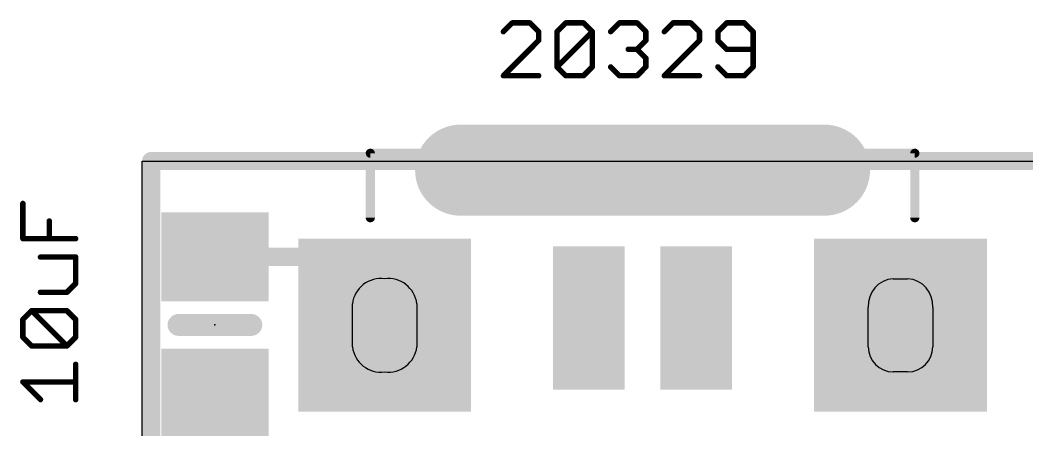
# Model space of a CAD drawing. Extents: x -1.7 to 22.2, y -4.7 to 22.
# Drawn here: x -1.7 to 12.35, y 16.32 to 22.03 of the extents above; entities that cross this region are included whole.
import ezdxf

# ---------------------------------------------------------------- set-up
doc = ezdxf.new("R2010")
doc.units = 0
for name, color, linetype in [('1', 12, 'CONTINUOUS'), ('17', 110, 'CONTINUOUS'), ('20', 4, 'CONTINUOUS'), ('21', 40, 'CONTINUOUS'), ('23', 53, 'CONTINUOUS'), ('27', 253, 'CONTINUOUS')]:
    doc.layers.add(name, color=color, linetype=linetype)

# ---------------------------------------------------------------- blocks, each defined once
blk = doc.blocks.new('RECT')
blk.add_solid([(-0.5, -0.5), (0.5, -0.5), (-0.5, 0.5), (0.5, 0.5)])
blk = doc.blocks.new('SQUAREP')
blk.add_solid([(-0.5, -0.5), (0.5, -0.5), (-0.5, 0.5), (0.5, 0.5)])

msp = doc.modelspace()

# ---------------------------------------------------------------- linework, layer by layer
at = {"layer": '1', "const_width": 0.254}
for points in [[(0.127, 20.066), (0.127, 8.382)], [(20.066, 20.066), (0.127, 20.066)], [(1.016, 18.73), (2.43, 18.73)], [(2.43, 18.73), (3.385, 17.775)], [(1.016, 16.83), (1.016, 15.24)]]:
    msp.add_lwpolyline(points, dxfattribs=at)
at = {"layer": '1', "const_width": 0.127}
for points in [[(0.1905, 20.066, 1), (0.0635, 20.066)], [(0.127, 20.1295, 1), (0.127, 20.0025)], [(1.016, 18.7935, 1), (1.016, 18.6665)], [(2.4749, 18.7749, 1), (2.3851, 18.6851)], [(2.43, 18.6665, 1), (2.43, 18.7935)], [(3.3401, 17.7301, 1), (3.4299, 17.8199)], [(1.0795, 16.83, 1), (0.9525, 16.83)]]:
    msp.add_lwpolyline(points, format="xyb", dxfattribs=at)
at = {"layer": '20'}
for p, q in [((0, 20.066), (17.1958, 20.066)), ((0, 0), (0, 20.066)), ((10.485, 18.425), (10.685, 18.425)), ((2.935, 17.475), (2.935, 18.075)), ((3.835, 18.075), (3.835, 17.475)), ((10.135, 17.475), (10.135, 18.025)), ((11.035, 18.025), (11.035, 17.475)), ((10.685, 17.125), (10.485, 17.125))]:
    msp.add_line(p, q, dxfattribs=at)
at = {"layer": '20', "const_width": 1.27}
msp.add_lwpolyline([(4.445, 19.939), (9.525, 19.939)], dxfattribs=at)
at = {"layer": '20', "const_width": 0.635}
for points in [[(4.445, 20.2565, 1), (4.445, 19.6215)], [(9.525, 19.6215, 1), (9.525, 20.2565)]]:
    msp.add_lwpolyline(points, format="xyb", dxfattribs=at)
at = {"layer": '20'}
for centre, radius, start, end in [((3.335, 18.025), 0.4031, 82.875, 172.875), ((3.435, 18.025), 0.4031, 7.125, 97.125), ((10.51, 18.05), 0.3758, 93.8141, 183.8141), ((10.66, 18.05), 0.3758, 356.1859, 86.1859), ((3.335, 17.525), 0.4031, 187.125, 277.125), ((3.435, 17.525), 0.4031, 262.875, 352.875), ((10.485, 17.475), 0.35, 180, 270), ((10.685, 17.475), 0.35, 270, 0)]:
    msp.add_arc(centre, radius, start, end, dxfattribs=at)
at = {"layer": '21'}
for points, const_width in [([(3.2168, 20.175, 1), (3.1532, 20.175)], 0.0635), ([(3.185, 20.2067, 1), (3.185, 20.1433)], 0.0635), ([(10.8168, 20.175, 1), (10.7532, 20.175)], 0.0635), ([(10.785, 20.1433, 1), (10.785, 20.2067)], 0.0635), ([(3.1532, 19.275, 1), (3.2168, 19.275)], 0.0635), ([(10.7532, 19.275, 1), (10.8168, 19.275)], 0.0635), ([(0.508, 17.8562, 1), (0.508, 17.7038)], 0.1524), ([(1.524, 17.7038, 1), (1.524, 17.8562)], 0.1524)]:
    msp.add_lwpolyline(points, format="xyb", dxfattribs=dict(at, const_width=const_width))
for points, const_width in [([(10.785, 20.175), (3.185, 20.175)], 0.127), ([(3.185, 20.175), (3.185, 19.275)], 0.127), ([(10.785, 19.275), (10.785, 20.175)], 0.127), ([(0.508, 17.78), (1.524, 17.78)], 0.3048)]:
    msp.add_lwpolyline(points, dxfattribs=dict(at, const_width=const_width))
at = {"layer": '23'}
msp.add_point((1.016, 17.78), dxfattribs=at)
at = {"layer": '27', "const_width": 0.0762}
for points in [[(5.1659, 21.9935), (5.043, 21.8707)], [(5.4116, 21.9935), (5.1659, 21.9935)], [(5.5345, 21.8707), (5.4116, 21.9935)], [(5.7914, 21.8707), (5.9143, 21.9935)], [(5.9143, 21.9935), (6.1601, 21.9935)], [(6.1601, 21.9935), (6.2829, 21.8707)], [(6.5399, 21.8707), (6.6627, 21.9935)], [(6.6627, 21.9935), (6.9085, 21.9935)], [(6.9085, 21.9935), (7.0313, 21.8707)], [(7.4111, 21.9935), (7.2883, 21.8707)], [(7.6569, 21.9935), (7.4111, 21.9935)], [(7.7798, 21.8707), (7.6569, 21.9935)], [(8.1596, 21.9935), (8.0367, 21.8707)], [(8.4053, 21.9935), (8.1596, 21.9935)], [(8.5282, 21.8707), (8.4053, 21.9935)], [(5.043, 21.2563), (5.5345, 21.7478)], [(5.5345, 21.7478), (5.5345, 21.8707)], [(5.7914, 21.3792), (5.7914, 21.8707)], [(5.7914, 21.3792), (6.2829, 21.8707)], [(6.2829, 21.8707), (6.2829, 21.3792)], [(7.0313, 21.7478), (6.9085, 21.6249)], [(7.0313, 21.8707), (7.0313, 21.7478)], [(7.2883, 21.2563), (7.7798, 21.7478)], [(7.7798, 21.7478), (7.7798, 21.8707)], [(8.0367, 21.8707), (8.0367, 21.7478)], [(8.0367, 21.7478), (8.1596, 21.6249)], [(8.5282, 21.3792), (8.5282, 21.8707)], [(6.9085, 21.6249), (6.7856, 21.6249)], [(6.9085, 21.6249), (7.0313, 21.502)], [(8.1596, 21.6249), (8.5282, 21.6249)], [(7.0313, 21.502), (7.0313, 21.3792)], [(5.9143, 21.2563), (5.7914, 21.3792)], [(6.2829, 21.3792), (6.1601, 21.2563)], [(6.6627, 21.2563), (6.5399, 21.3792)], [(7.0313, 21.3792), (6.9085, 21.2563)], [(8.0367, 21.3792), (8.1596, 21.2563)], [(8.4053, 21.2563), (8.5282, 21.3792)], [(5.5345, 21.2563), (5.043, 21.2563)], [(6.1601, 21.2563), (5.9143, 21.2563)], [(6.9085, 21.2563), (6.6627, 21.2563)], [(7.7798, 21.2563), (7.2883, 21.2563)], [(8.1596, 21.2563), (8.4053, 21.2563)], [(-1.6643, 18.9838), (-1.6643, 19.4753)], [(-1.2957, 18.9838), (-1.2957, 19.2296)], [(-0.9271, 18.9838), (-1.6643, 18.9838)], [(-0.9271, 18.7269), (-1.4186, 18.7269)], [(-0.9271, 18.3583), (-0.9271, 18.7269)], [(-1.4186, 18.2354), (-1.05, 18.2354)], [(-1.05, 18.2354), (-0.9271, 18.3583)], [(-1.6643, 17.8556), (-1.5415, 17.9785)], [(-1.5415, 17.9785), (-1.05, 17.9785)], [(-1.05, 17.487), (-1.5415, 17.9785)], [(-1.05, 17.9785), (-0.9271, 17.8556)], [(-1.6643, 17.6099), (-1.6643, 17.8556)], [(-0.9271, 17.8556), (-0.9271, 17.6099)], [(-1.5415, 17.487), (-1.6643, 17.6099)], [(-0.9271, 17.6099), (-1.05, 17.487)], [(-1.05, 17.487), (-1.5415, 17.487)], [(-0.9271, 16.7386), (-0.9271, 17.2301)], [(-1.4186, 16.7386), (-1.6643, 16.9843)], [(-1.6643, 16.9843), (-0.9271, 16.9843)]]:
    msp.add_lwpolyline(points, dxfattribs=at)
at = {"layer": '27', "const_width": 0.0381}
for points in [[(5.1659, 22.0126, 1), (5.1659, 21.9745)], [(5.1794, 21.9801, 1), (5.1524, 22.007)], [(5.4251, 22.007, 1), (5.3982, 21.9801)], [(5.4116, 21.9745, 1), (5.4116, 22.0126)], [(5.9143, 22.0126, 1), (5.9143, 21.9745)], [(5.9278, 21.9801, 1), (5.9008, 22.007)], [(6.1735, 22.007, 1), (6.1466, 21.9801)], [(6.1601, 21.9745, 1), (6.1601, 22.0126)], [(6.6627, 22.0126, 1), (6.6627, 21.9745)], [(6.6762, 21.9801, 1), (6.6493, 22.007)], [(6.9219, 22.007, 1), (6.895, 21.9801)], [(6.9085, 21.9745, 1), (6.9085, 22.0126)], [(7.4111, 22.0126, 1), (7.4111, 21.9745)], [(7.4246, 21.9801, 1), (7.3977, 22.007)], [(7.6704, 22.007, 1), (7.6434, 21.9801)], [(7.6569, 21.9745, 1), (7.6569, 22.0126)], [(8.1596, 22.0126, 1), (8.1596, 21.9745)], [(8.173, 21.9801, 1), (8.1461, 22.007)], [(8.4188, 22.007, 1), (8.3918, 21.9801)], [(8.4053, 21.9745, 1), (8.4053, 22.0126)], [(5.0296, 21.8841, 1), (5.0565, 21.8572)], [(5.5536, 21.8707, 1), (5.5155, 21.8707)], [(5.521, 21.8572, 1), (5.548, 21.8841)], [(5.548, 21.7343, 1), (5.521, 21.7613)], [(5.8105, 21.8707, 1), (5.7724, 21.8707)], [(5.778, 21.8841, 1), (5.8049, 21.8572)], [(6.302, 21.8707, 1), (6.2639, 21.8707)], [(6.2695, 21.8572, 1), (6.2964, 21.8841)], [(6.2964, 21.8572, 1), (6.2695, 21.8841)], [(6.5264, 21.8841, 1), (6.5533, 21.8572)], [(7.0504, 21.8707, 1), (7.0123, 21.8707)], [(7.0179, 21.8572, 1), (7.0448, 21.8841)], [(7.0448, 21.7343, 1), (7.0179, 21.7613)], [(7.2748, 21.8841, 1), (7.3017, 21.8572)], [(7.7988, 21.8707, 1), (7.7607, 21.8707)], [(7.7663, 21.8572, 1), (7.7932, 21.8841)], [(7.7932, 21.7343, 1), (7.7663, 21.7613)], [(8.0557, 21.8707, 1), (8.0176, 21.8707)], [(8.0232, 21.8841, 1), (8.0502, 21.8572)], [(8.0502, 21.7613, 1), (8.0232, 21.7343)], [(8.5472, 21.8707, 1), (8.5091, 21.8707)], [(8.5147, 21.8572, 1), (8.5416, 21.8841)], [(5.5155, 21.7478, 1), (5.5536, 21.7478)], [(6.7856, 21.644, 1), (6.7856, 21.6059)], [(6.9219, 21.6384, 1), (6.895, 21.6114)], [(6.895, 21.6384, 1), (6.9219, 21.6114)], [(6.9085, 21.6059, 1), (6.9085, 21.644)], [(7.0123, 21.7478, 1), (7.0504, 21.7478)], [(7.7607, 21.7478, 1), (7.7988, 21.7478)], [(8.0176, 21.7478, 1), (8.0557, 21.7478)], [(8.1596, 21.644, 1), (8.1596, 21.6059)], [(8.1461, 21.6114, 1), (8.173, 21.6384)], [(8.5282, 21.6059, 1), (8.5282, 21.644)], [(7.0504, 21.502, 1), (7.0123, 21.502)], [(7.0179, 21.4886, 1), (7.0448, 21.5155)], [(5.8049, 21.3926, 1), (5.778, 21.3657)], [(5.778, 21.3926, 1), (5.8049, 21.3657)], [(5.7724, 21.3792, 1), (5.8105, 21.3792)], [(6.2639, 21.3792, 1), (6.302, 21.3792)], [(6.2964, 21.3657, 1), (6.2695, 21.3926)], [(6.5533, 21.3926, 1), (6.5264, 21.3657)], [(7.0123, 21.3792, 1), (7.0504, 21.3792)], [(7.0448, 21.3657, 1), (7.0179, 21.3926)], [(8.0502, 21.3926, 1), (8.0232, 21.3657)], [(8.5091, 21.3792, 1), (8.5472, 21.3792)], [(8.5416, 21.3657, 1), (8.5147, 21.3926)], [(5.043, 21.2753, 1), (5.043, 21.2372)], [(5.0296, 21.2698, 1), (5.0565, 21.2428)], [(5.5345, 21.2372, 1), (5.5345, 21.2753)], [(5.9143, 21.2753, 1), (5.9143, 21.2372)], [(5.9008, 21.2428, 1), (5.9278, 21.2698)], [(6.1466, 21.2698, 1), (6.1735, 21.2428)], [(6.1601, 21.2372, 1), (6.1601, 21.2753)], [(6.6627, 21.2753, 1), (6.6627, 21.2372)], [(6.6493, 21.2428, 1), (6.6762, 21.2698)], [(6.895, 21.2698, 1), (6.9219, 21.2428)], [(6.9085, 21.2372, 1), (6.9085, 21.2753)], [(7.2748, 21.2698, 1), (7.3017, 21.2428)], [(7.2883, 21.2753, 1), (7.2883, 21.2372)], [(7.7798, 21.2372, 1), (7.7798, 21.2753)], [(8.1596, 21.2753, 1), (8.1596, 21.2372)], [(8.1461, 21.2428, 1), (8.173, 21.2698)], [(8.3918, 21.2698, 1), (8.4188, 21.2428)], [(8.4053, 21.2372, 1), (8.4053, 21.2753)], [(-1.6453, 19.4753, 1), (-1.6834, 19.4753)], [(-1.2767, 19.2296, 1), (-1.3148, 19.2296)], [(-1.6834, 18.9838, 1), (-1.6453, 18.9838)], [(-1.6643, 19.0029, 1), (-1.6643, 18.9648)], [(-1.3148, 18.9838, 1), (-1.2767, 18.9838)], [(-0.9271, 18.9648, 1), (-0.9271, 19.0029)], [(-1.4186, 18.746, 1), (-1.4186, 18.7079)], [(-0.9081, 18.7269, 1), (-0.9462, 18.7269)], [(-0.9271, 18.7079, 1), (-0.9271, 18.746)], [(-1.4186, 18.2545, 1), (-1.4186, 18.2164)], [(-1.0634, 18.2489, 1), (-1.0365, 18.222)], [(-1.05, 18.2164, 1), (-1.05, 18.2545)], [(-0.9462, 18.3583, 1), (-0.9081, 18.3583)], [(-0.9136, 18.3448, 1), (-0.9406, 18.3718)], [(-1.5415, 17.9976, 1), (-1.5415, 17.9595)], [(-1.528, 17.992, 1), (-1.5549, 17.965)], [(-1.528, 17.965, 1), (-1.5549, 17.992)], [(-1.0365, 17.992, 1), (-1.0634, 17.965)], [(-1.05, 17.9595, 1), (-1.05, 17.9976)], [(-1.6453, 17.8556, 1), (-1.6834, 17.8556)], [(-1.6778, 17.8691, 1), (-1.6509, 17.8422)], [(-0.9081, 17.8556, 1), (-0.9462, 17.8556)], [(-0.9406, 17.8422, 1), (-0.9136, 17.8691)], [(-1.6509, 17.6234, 1), (-1.6778, 17.5964)], [(-1.6834, 17.6099, 1), (-1.6453, 17.6099)], [(-0.9462, 17.6099, 1), (-0.9081, 17.6099)], [(-0.9136, 17.5964, 1), (-0.9406, 17.6234)], [(-1.5415, 17.5061, 1), (-1.5415, 17.468)], [(-1.5549, 17.4735, 1), (-1.528, 17.5005)], [(-1.0634, 17.5005, 1), (-1.0365, 17.4735)], [(-1.0634, 17.4735, 1), (-1.0365, 17.5005)], [(-1.05, 17.468, 1), (-1.05, 17.5061)], [(-0.9081, 17.2301, 1), (-0.9462, 17.2301)], [(-1.6509, 16.9978, 1), (-1.6778, 16.9709)], [(-1.6643, 17.0034, 1), (-1.6643, 16.9653)], [(-0.9271, 16.9653, 1), (-0.9271, 17.0034)], [(-1.4321, 16.7251, 1), (-1.4051, 16.7521)], [(-0.9462, 16.7386, 1), (-0.9081, 16.7386)]]:
    msp.add_lwpolyline(points, format="xyb", dxfattribs=at)

# ---------------------------------------------------------------- block references
at = {"layer": '1', "xscale": 1.24, "yscale": 1.5, "rotation": 90}
for p in [(1.016, 18.73), (1.016, 16.83)]:
    msp.add_blockref('RECT', p, dxfattribs=at)
at = {"layer": '1', "xscale": 2, "rotation": 270}
for p in [(6.235, 17.875), (7.735, 17.875)]:
    msp.add_blockref('RECT', p, dxfattribs=at)
at = {"layer": '17', "xscale": 2.413, "yscale": 2.413, "rotation": 270}
for p in [(3.385, 17.775), (10.585, 17.775)]:
    msp.add_blockref('SQUAREP', p, dxfattribs=at)

doc.saveas('drawing.dxf')
